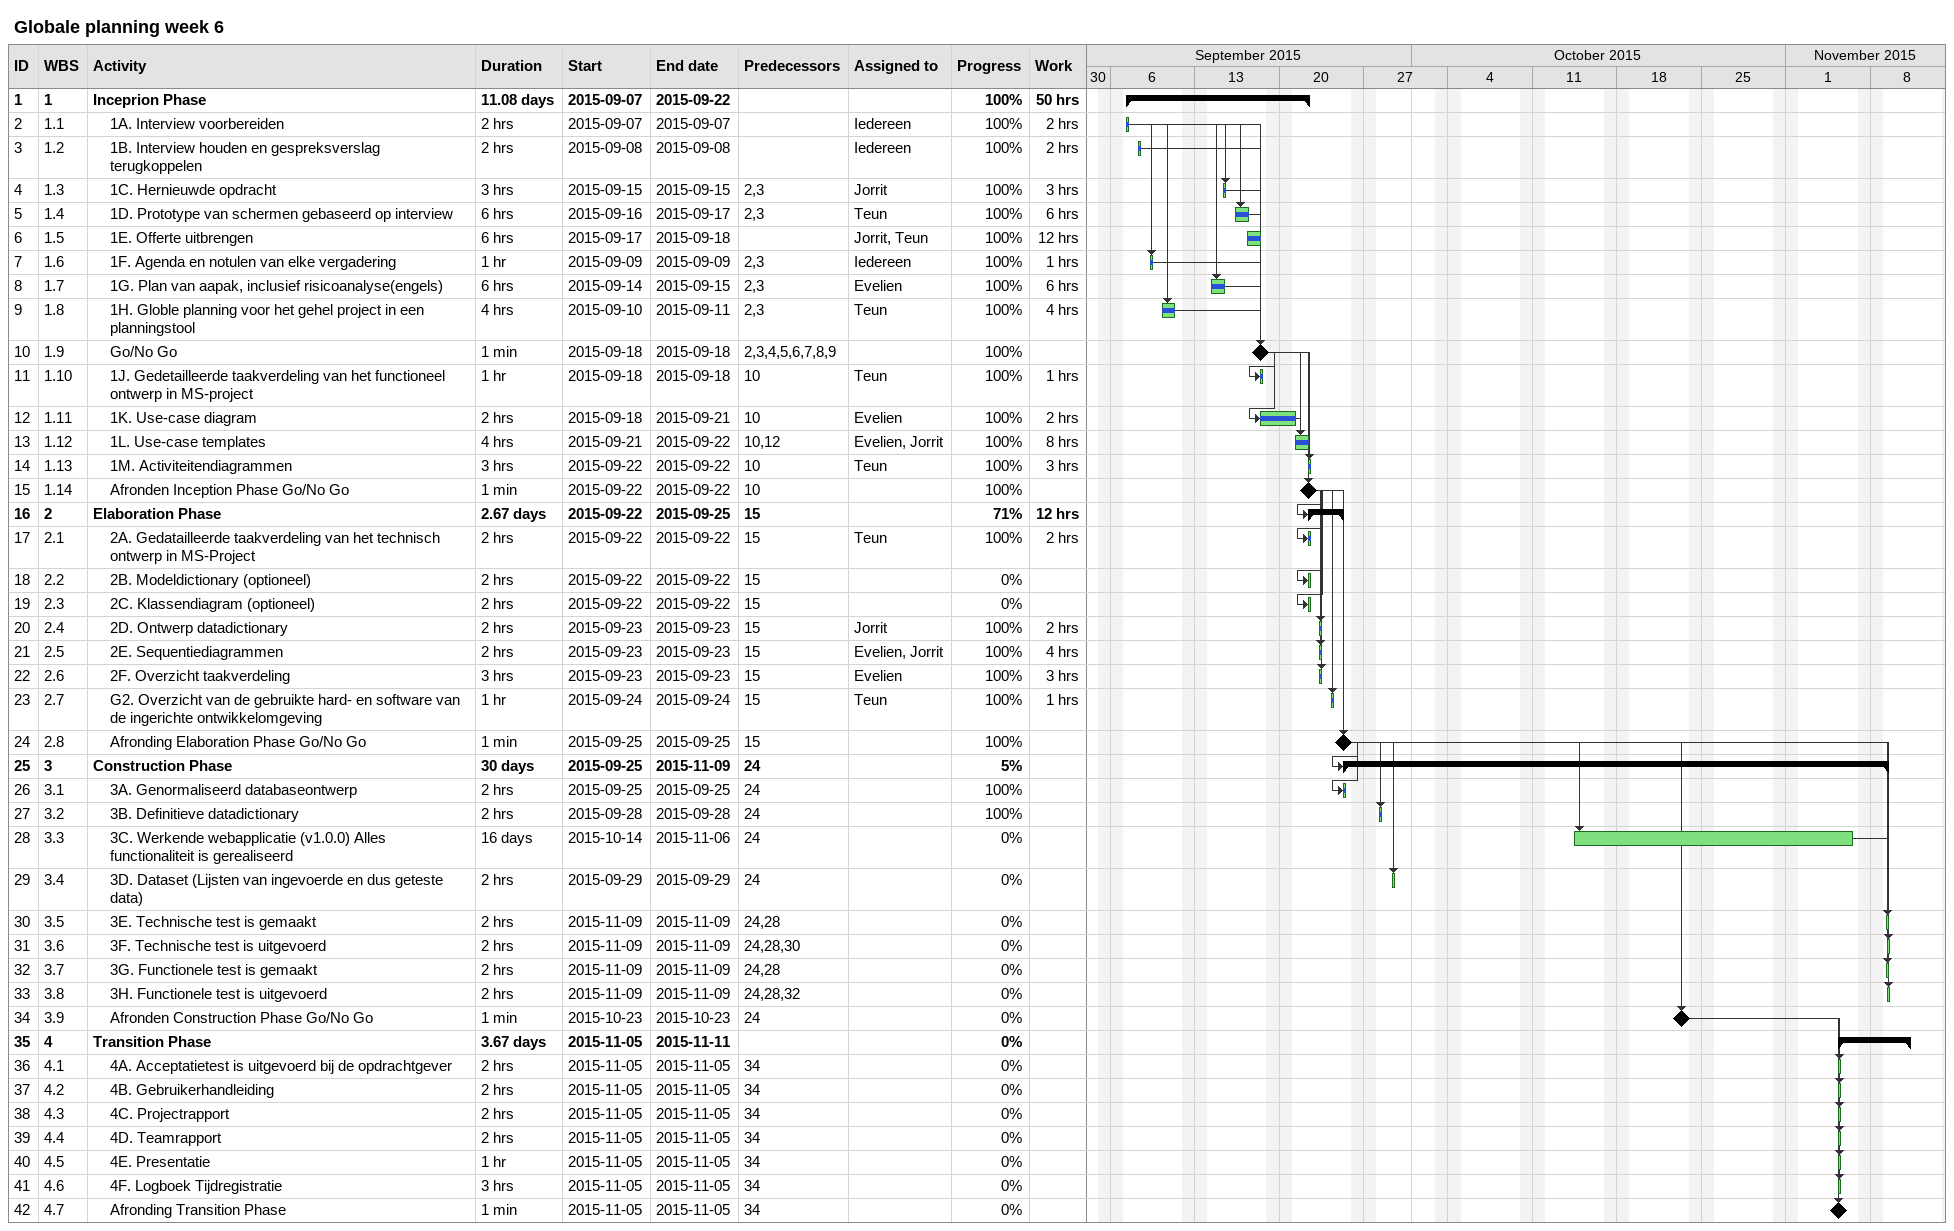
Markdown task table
Globale planning week 6

| ID | WBS | Task | Duration | Start | Finish | Predecessors | Resources | % complete | Work (h) |
|---|---|---|---|---|---|---|---|---|---|
| 1 | 1 | **Inceprion Phase** | 11.08d | 2015-09-07 | 2015-09-22 |  |  | 100 | 50 |
| 2 | 1.1 | 1A. Interview voorbereiden | 2h | 2015-09-07 | 2015-09-07 |  | Iedereen | 100 | 2 |
| 3 | 1.2 | 1B. Interview houden en gespreksverslag terugkoppelen | 2h | 2015-09-08 | 2015-09-08 |  | Iedereen | 100 | 2 |
| 4 | 1.3 | 1C. Hernieuwde opdracht | 3h | 2015-09-15 | 2015-09-15 | 2, 3 | Jorrit | 100 | 3 |
| 5 | 1.4 | 1D. Prototype van schermen gebaseerd op interview | 6h | 2015-09-16 | 2015-09-17 | 2, 3 | Teun | 100 | 6 |
| 6 | 1.5 | 1E. Offerte uitbrengen | 6h | 2015-09-17 | 2015-09-18 |  | Jorrit, Teun | 100 | 12 |
| 7 | 1.6 | 1F. Agenda en notulen van elke vergadering | 1h | 2015-09-09 | 2015-09-09 | 2, 3 | Iedereen | 100 | 1 |
| 8 | 1.7 | 1G. Plan van aapak, inclusief risicoanalyse(engels) | 6h | 2015-09-14 | 2015-09-15 | 2, 3 | Evelien | 100 | 6 |
| 9 | 1.8 | 1H. Globle planning voor het gehel project in een planningstool | 4h | 2015-09-10 | 2015-09-11 | 2, 3 | Teun | 100 | 4 |
| 10 | 1.9 | Go/No Go | 1min | 2015-09-18 | 2015-09-18 | 2, 3, 4, 5, 6, 7, 8, 9 |  | 100 |  |
| 11 | 1.10 | 1J. Gedetailleerde taakverdeling van het functioneel ontwerp in MS-project | 1h | 2015-09-18 | 2015-09-18 | 10 | Teun | 100 | 1 |
| 12 | 1.11 | 1K. Use-case diagram | 2h | 2015-09-18 | 2015-09-21 | 10 | Evelien | 100 | 2 |
| 13 | 1.12 | 1L. Use-case templates | 4h | 2015-09-21 | 2015-09-22 | 10, 12 | Evelien, Jorrit | 100 | 8 |
| 14 | 1.13 | 1M. Activiteitendiagrammen | 3h | 2015-09-22 | 2015-09-22 | 10 | Teun | 100 | 3 |
| 15 | 1.14 | Afronden Inception Phase Go/No Go | 1min | 2015-09-22 | 2015-09-22 | 10 |  | 100 |  |
| 16 | 2 | **Elaboration Phase** | 2.67d | 2015-09-22 | 2015-09-25 | 15 |  | 71 | 12 |
| 17 | 2.1 | 2A. Gedatailleerde taakverdeling van het technisch ontwerp in MS-Project | 2h | 2015-09-22 | 2015-09-22 | 15 | Teun | 100 | 2 |
| 18 | 2.2 | 2B. Modeldictionary (optioneel) | 2h | 2015-09-22 | 2015-09-22 | 15 |  | 0 |  |
| 19 | 2.3 | 2C. Klassendiagram (optioneel) | 2h | 2015-09-22 | 2015-09-22 | 15 |  | 0 |  |
| 20 | 2.4 | 2D. Ontwerp datadictionary | 2h | 2015-09-23 | 2015-09-23 | 15 | Jorrit | 100 | 2 |
| 21 | 2.5 | 2E. Sequentiediagrammen | 2h | 2015-09-23 | 2015-09-23 | 15 | Evelien, Jorrit | 100 | 4 |
| 22 | 2.6 | 2F. Overzicht taakverdeling | 3h | 2015-09-23 | 2015-09-23 | 15 | Evelien | 100 | 3 |
| 23 | 2.7 | G2. Overzicht van de gebruikte hard- en software van de ingerichte ontwikkelomgeving | 1h | 2015-09-24 | 2015-09-24 | 15 | Teun | 100 | 1 |
| 24 | 2.8 | Afronding Elaboration Phase Go/No Go | 1min | 2015-09-25 | 2015-09-25 | 15 |  | 100 |  |
| 25 | 3 | **Construction Phase** | 30d | 2015-09-25 | 2015-11-09 | 24 |  | 5 |  |
| 26 | 3.1 | 3A. Genormaliseerd databaseontwerp | 2h | 2015-09-25 | 2015-09-25 | 24 |  | 100 |  |
| 27 | 3.2 | 3B. Definitieve datadictionary | 2h | 2015-09-28 | 2015-09-28 | 24 |  | 100 |  |
| 28 | 3.3 | 3C. Werkende webapplicatie (v1.0.0) Alles functionaliteit is gerealiseerd | 16d | 2015-10-14 | 2015-11-06 | 24 |  | 0 |  |
| 29 | 3.4 | 3D. Dataset (Lijsten van ingevoerde en dus geteste data) | 2h | 2015-09-29 | 2015-09-29 | 24 |  | 0 |  |
| 30 | 3.5 | 3E. Technische test is gemaakt | 2h | 2015-11-09 | 2015-11-09 | 24, 28 |  | 0 |  |
| 31 | 3.6 | 3F. Technische test is uitgevoerd | 2h | 2015-11-09 | 2015-11-09 | 24, 28, 30 |  | 0 |  |
| 32 | 3.7 | 3G. Functionele test is gemaakt | 2h | 2015-11-09 | 2015-11-09 | 24, 28 |  | 0 |  |
| 33 | 3.8 | 3H. Functionele test is uitgevoerd | 2h | 2015-11-09 | 2015-11-09 | 24, 28, 32 |  | 0 |  |
| 34 | 3.9 | Afronden Construction Phase Go/No Go | 1min | 2015-10-23 | 2015-10-23 | 24 |  | 0 |  |
| 35 | 4 | **Transition Phase** | 3.67d | 2015-11-05 | 2015-11-11 |  |  | 0 |  |
| 36 | 4.1 | 4A. Acceptatietest is uitgevoerd bij de opdrachtgever | 2h | 2015-11-05 | 2015-11-05 | 34 |  | 0 |  |
| 37 | 4.2 | 4B. Gebruikerhandleiding | 2h | 2015-11-05 | 2015-11-05 | 34 |  | 0 |  |
| 38 | 4.3 | 4C. Projectrapport | 2h | 2015-11-05 | 2015-11-05 | 34 |  | 0 |  |
| 39 | 4.4 | 4D. Teamrapport | 2h | 2015-11-05 | 2015-11-05 | 34 |  | 0 |  |
| 40 | 4.5 | 4E. Presentatie | 1h | 2015-11-05 | 2015-11-05 | 34 |  | 0 |  |
| 41 | 4.6 | 4F. Logboek Tijdregistratie | 3h | 2015-11-05 | 2015-11-05 | 34 |  | 0 |  |
| 42 | 4.7 | Afronding Transition Phase | 1min | 2015-11-05 | 2015-11-05 | 34 |  | 0 |  |
